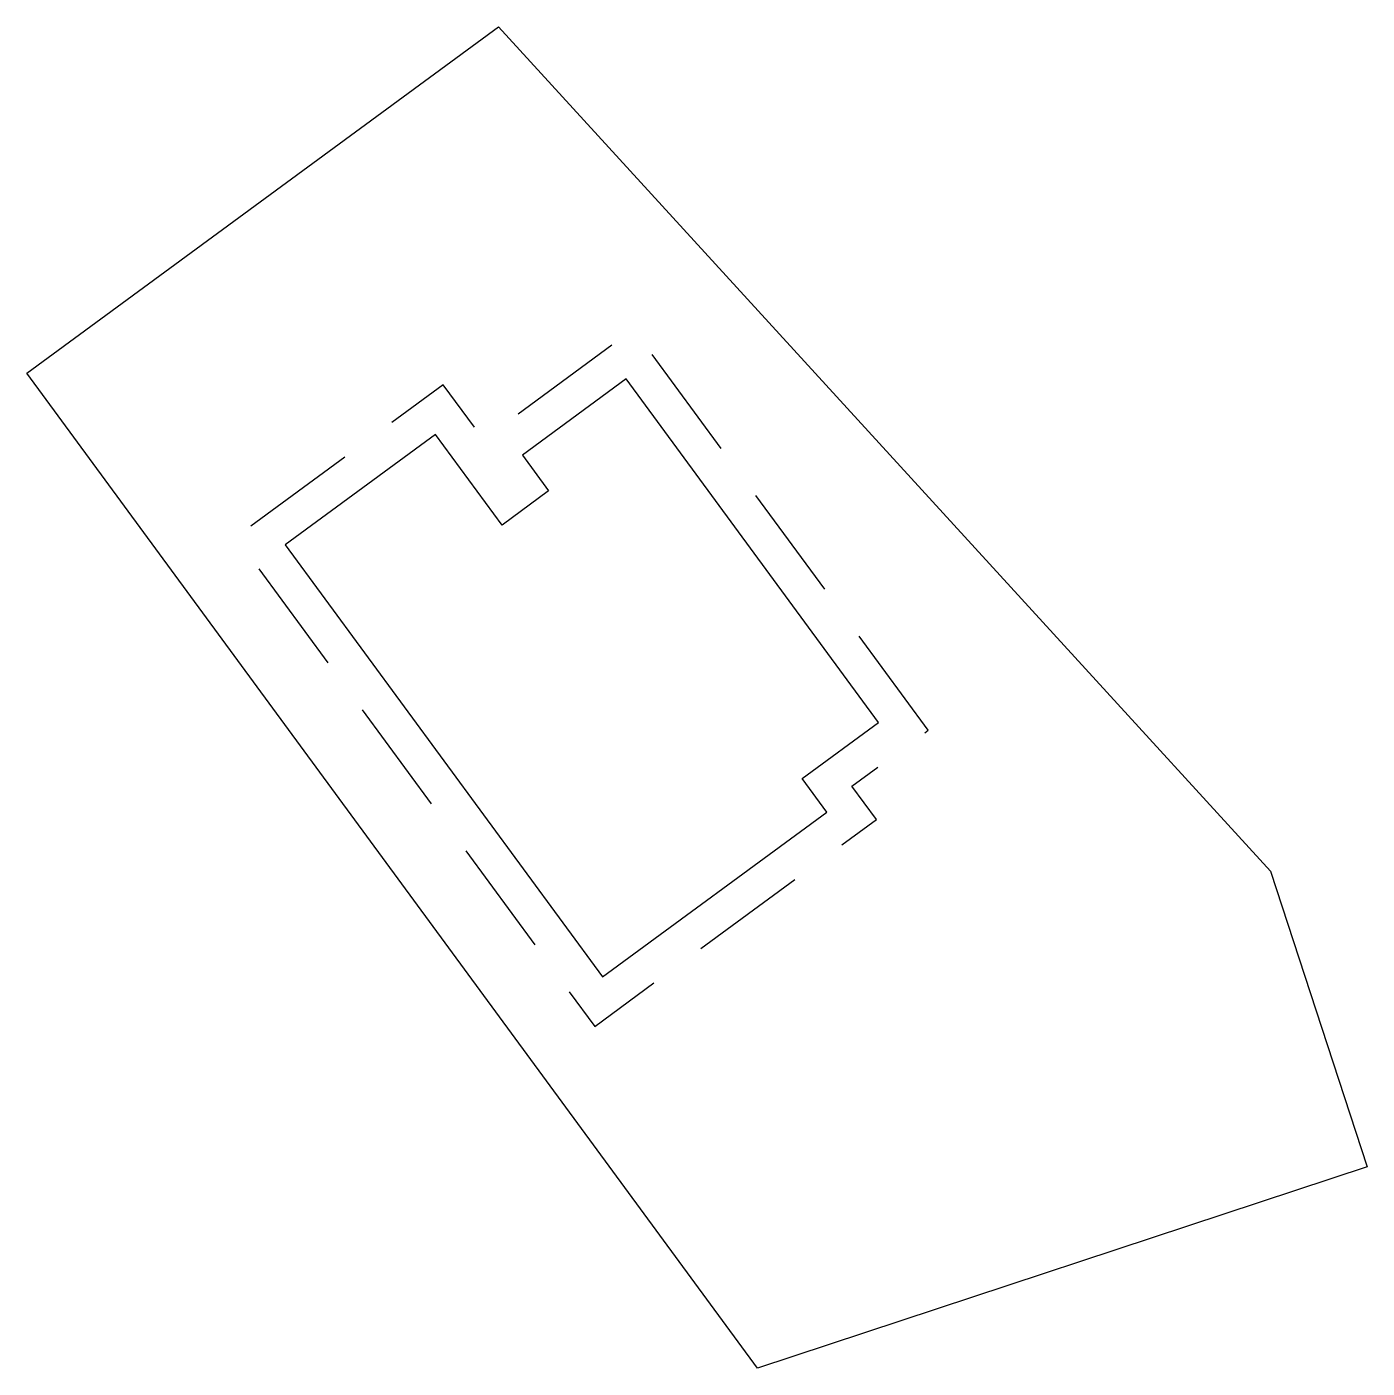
# Model space of a CAD drawing. Header units: metres. Extents: x 309970 to 310016, y 5265499.5 to 5265545.6.
import ezdxf

# ---------------------------------------------------------------- set-up
doc = ezdxf.new("R2010")
doc.units = ezdxf.units.M
doc.linetypes.add('_Metric Dashed', pattern=[6, 4, -2])
doc.layers.add('BLDG - NEW', color=22, linetype='Continuous')
doc.layers.add('LOT - 5R', color=3, linetype='Continuous')

msp = doc.modelspace()

# ---------------------------------------------------------------- linework, layer by layer
at = {"layer": 'BLDG - NEW', "linetype": '_Metric Dashed', "flags": 128}
msp.add_lwpolyline([(310000.958, 5265521.415), (309990.854, 5265535.175), (309985.695, 5265531.386), (309984.312, 5265533.27), (309977.186, 5265528.037), (309989.514, 5265511.248), (309999.179, 5265518.345), (309998.337, 5265519.491)], close=True, dxfattribs=at)
at = {"layer": 'BLDG - NEW', "flags": 128}
msp.add_lwpolyline([(309999.252, 5265521.677), (309990.593, 5265533.469), (309987.03, 5265530.853), (309987.932, 5265529.625), (309986.336, 5265528.452), (309984.05, 5265531.564), (309978.891, 5265527.776), (309989.776, 5265512.953), (309997.474, 5265518.606), (309996.632, 5265519.752), (309999.252, 5265521.677)], dxfattribs=at)
at = {"layer": 'LOT - 5R', "flags": 128}
msp.add_lwpolyline([(309970.022, 5265533.67), (309986.208, 5265545.556), (310012.702, 5265516.578), (310016.025, 5265506.426), (309995.1, 5265499.519)], close=True, dxfattribs=at)

doc.saveas('drawing.dxf')
